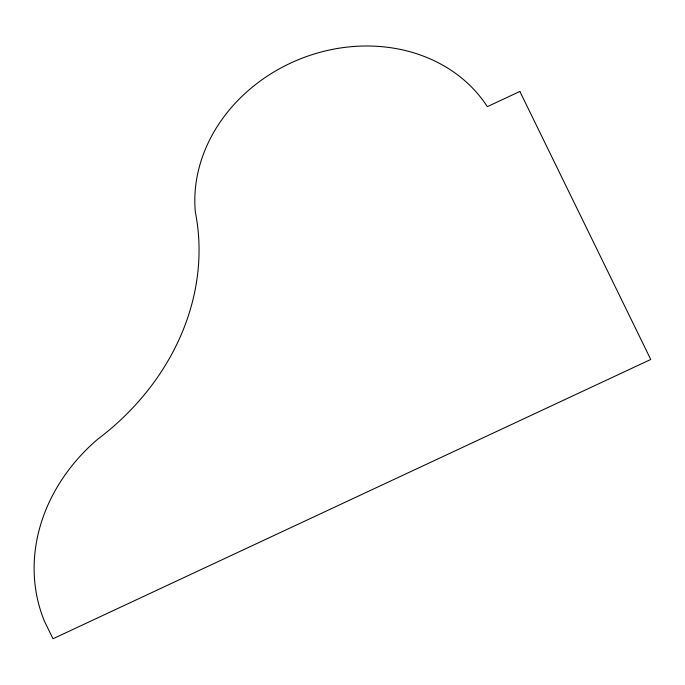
<?xml version="1.0" encoding="UTF-8"?>
<svg xmlns="http://www.w3.org/2000/svg" width="685" height="685" viewBox="0 0 685 685"><rect width="100%" height="100%" fill="white"/><g stroke="black" fill="none" stroke-linecap="round" stroke-linejoin="round"><path stroke-width="1.03" d="M519.872 91.456L487.326 106.672A158.672 136.717 -22.2 0 0 305.947 56.761A158.672 136.717 -22.2 0 0 195.336 212.042A254.46 219.251 -22.2 0 1 97.416 439.453A184.308 158.809 -22.2 0 0 44.362 621.055L53.01 638.754L650.75 359.462L519.872 91.456"/></g></svg>
